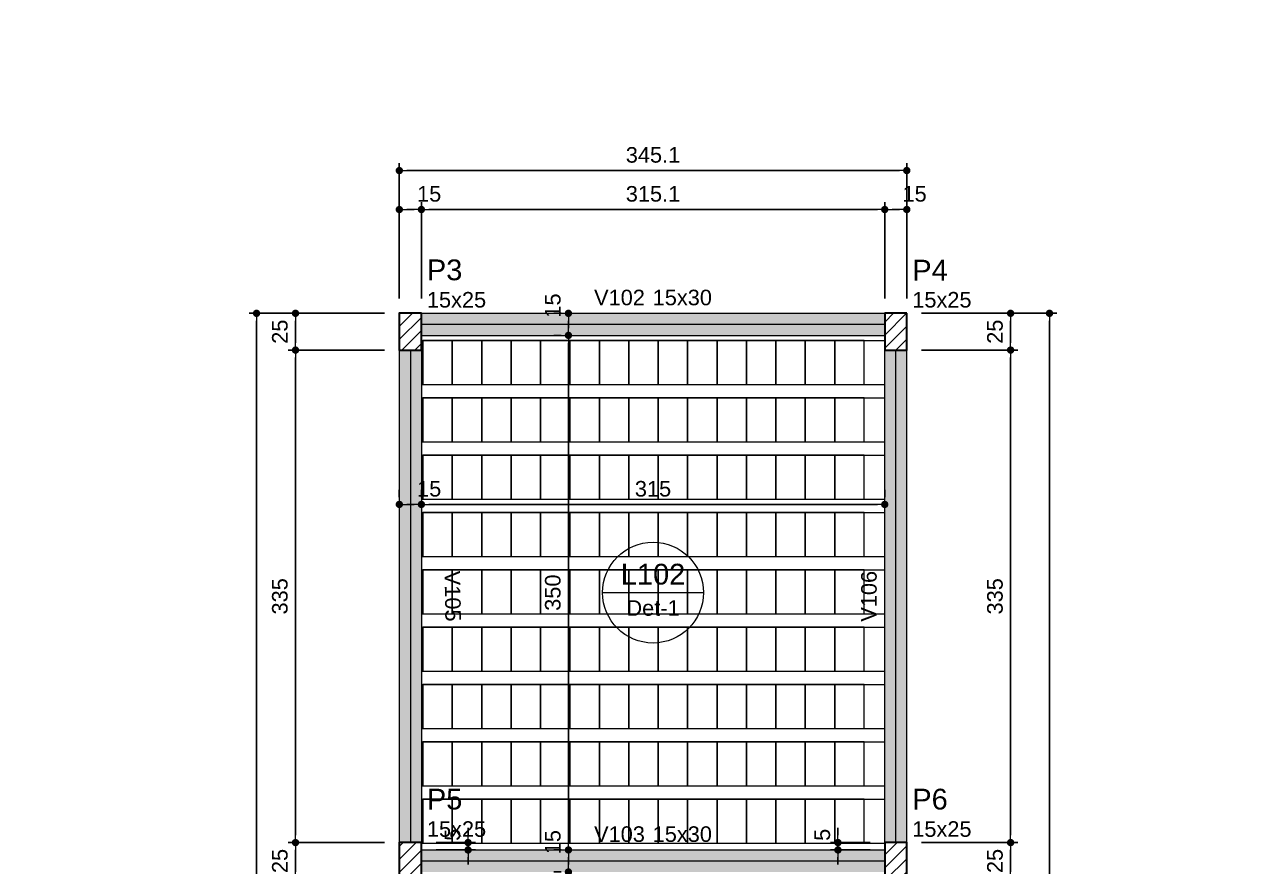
# Model space of a CAD drawing. Extents: x 5006 to 5323, y 875 to 3681.
# Drawn here: x 5199.56 to 5216.25, y 2979.25 to 2990.7 of the extents above; entities that cross this region are included whole.
import ezdxf

# ---------------------------------------------------------------- set-up
doc = ezdxf.new("R2010")
doc.units = 0
doc.header["$LTSCALE"] = 2
for name, color, linetype, lineweight in [('FO-Cotas', 5, 'Continuous', 5), ('FO-Eixos', 5, 'Continuous', 5), ('FO-Hachura pilar que passa', 19, 'Continuous', 5), ('FO-Hachura viga', 43, 'Continuous', 5), ('FO-Hachuras das lajes', 1, 'Continuous', 20), ('FO-Pilares', 4, 'Continuous', 30), ('FO-Textos das lajes', 3, 'Continuous', 20), ('FO-Textos das vigas', 7, 'Continuous', 5), ('FO-Textos dos pilares', 7, 'Continuous', 5), ('FO-Vigas', 1, 'Continuous', 20)]:
    doc.layers.add(name, color=color, linetype=linetype, lineweight=lineweight)
doc.styles.add('ARIAL', font='arial.ttf')
doc.styles.get("Standard").update_dxf_attribs({"font": 'arial.ttf'})
doc.dimstyles.new('UM_50.000000', dxfattribs={"dimtxt": 0.18, "dimasz": 0.1, "dimexe": 0.1, "dimexo": 0.2, "dimgap": 0, "dimtad": 1, "dimtih": 1, "dimtoh": 1, "dimdec": 1, "dimlfac": 50, "dimzin": 0, "dimdsep": 46, "dimtxsty": 'Standard', "dimcen": 0.09, "dimdle": 0.1, "dimadec": 1, "dimazin": 2, "dimtfac": 1, "dimtdec": 4, "dimtofl": 0, "dimtmove": 0, "dimatfit": 3, "dimfxl": 1, "dimtolj": 1, "dimarcsym": 0})
pattern_1 = [(45, (5194.6776, 2964.7725), (-0.08838835, 0.08838835), [])]

# ---------------------------------------------------------------- blocks, each defined once
blk = doc.blocks.new('_DOT')
at = {"color": 0, "linetype": 'ByBlock'}
blk.add_line((-0.5, 0), (-1, 0), dxfattribs=at)
at = {"color": 0, "linetype": 'ByBlock', "const_width": 0.5}
blk.add_lwpolyline([(-0.25, 0, 1), (0.25, 0, 1)], format="xyb", close=True, dxfattribs=at)
blk = doc.blocks.new('*D619')
at = {"layer": 'Defpoints', "color": 0, "transparency": 16777216}
for p in [(5204.953, 2988.184), (5204.653, 2986.772), (5204.953, 2986.772)]:
    blk.add_point(p, dxfattribs=at)
at = {"layer": 'FO-Cotas', "color": 0, "lineweight": -2, "transparency": 16777216}
for p, q in [((5204.653, 2986.972), (5204.653, 2988.284)), ((5204.753, 2988.184), (5204.853, 2988.184)), ((5204.953, 2986.972), (5204.953, 2988.284))]:
    blk.add_line(p, q, dxfattribs=at)
at = {"layer": 'FO-Cotas', "color": 0, "lineweight": -2, "transparency": 16777216, "xscale": 0.1, "yscale": 0.1, "zscale": 0.1, "rotation": 180}
blk.add_blockref('_DOT', (5204.653, 2988.184), dxfattribs=at)
at = {"layer": 'FO-Cotas', "color": 0, "lineweight": -2, "transparency": 16777216, "xscale": 0.1, "yscale": 0.1, "zscale": 0.1}
blk.add_blockref('_DOT', (5204.953, 2988.184), dxfattribs=at)
at = {"layer": 'FO-Cotas', "transparency": 16777216, "insert": (5205.059, 2988.396), "char_height": 0.2118, "attachment_point": 5, "rotation": 0.0057, "style": 'ARIAL'}
blk.add_mtext('\\A1;15', dxfattribs=at)
blk = doc.blocks.new('*D620')
at = {"layer": 'Defpoints', "color": 0, "transparency": 16777216}
for p in [(5211.254, 2988.184), (5204.953, 2986.772), (5211.254, 2986.772)]:
    blk.add_point(p, dxfattribs=at)
at = {"layer": 'FO-Cotas', "color": 0, "lineweight": -2, "transparency": 16777216}
for p, q in [((5204.953, 2986.972), (5204.953, 2988.284)), ((5205.053, 2988.184), (5211.154, 2988.184)), ((5211.254, 2986.972), (5211.254, 2988.284))]:
    blk.add_line(p, q, dxfattribs=at)
at = {"layer": 'FO-Cotas', "color": 0, "lineweight": -2, "transparency": 16777216, "xscale": 0.1, "yscale": 0.1, "zscale": 0.1, "rotation": 180}
blk.add_blockref('_DOT', (5204.953, 2988.184), dxfattribs=at)
at = {"layer": 'FO-Cotas', "color": 0, "lineweight": -2, "transparency": 16777216, "xscale": 0.1, "yscale": 0.1, "zscale": 0.1}
blk.add_blockref('_DOT', (5211.254, 2988.184), dxfattribs=at)
at = {"layer": 'FO-Cotas', "transparency": 16777216, "insert": (5208.103, 2988.396), "char_height": 0.2118, "attachment_point": 5, "rotation": 0.0057, "style": 'ARIAL'}
blk.add_mtext('\\A1;315.1', dxfattribs=at)
blk = doc.blocks.new('*D621')
at = {"layer": 'Defpoints', "color": 0, "transparency": 16777216}
for p in [(5211.554, 2988.184), (5211.254, 2986.772), (5211.554, 2986.772)]:
    blk.add_point(p, dxfattribs=at)
at = {"layer": 'FO-Cotas', "color": 0, "lineweight": -2, "transparency": 16777216}
for p, q in [((5211.254, 2986.972), (5211.254, 2988.284)), ((5211.354, 2988.184), (5211.454, 2988.184)), ((5211.554, 2986.972), (5211.554, 2988.284))]:
    blk.add_line(p, q, dxfattribs=at)
at = {"layer": 'FO-Cotas', "color": 0, "lineweight": -2, "transparency": 16777216, "xscale": 0.1, "yscale": 0.1, "zscale": 0.1, "rotation": 180}
blk.add_blockref('_DOT', (5211.254, 2988.184), dxfattribs=at)
at = {"layer": 'FO-Cotas', "color": 0, "lineweight": -2, "transparency": 16777216, "xscale": 0.1, "yscale": 0.1, "zscale": 0.1}
blk.add_blockref('_DOT', (5211.554, 2988.184), dxfattribs=at)
at = {"layer": 'FO-Cotas', "transparency": 16777216, "insert": (5211.66, 2988.396), "char_height": 0.2118, "attachment_point": 5, "rotation": 0.0057, "style": 'ARIAL'}
blk.add_mtext('\\A1;15', dxfattribs=at)
blk = doc.blocks.new('*D622')
at = {"layer": 'Defpoints', "color": 0, "transparency": 16777216}
for p in [(5211.554, 2988.714), (5204.653, 2986.772), (5211.554, 2986.772)]:
    blk.add_point(p, dxfattribs=at)
at = {"layer": 'FO-Cotas', "color": 0, "lineweight": -2, "transparency": 16777216}
for p, q in [((5204.653, 2986.972), (5204.653, 2988.814)), ((5204.753, 2988.714), (5211.454, 2988.714)), ((5211.554, 2986.972), (5211.554, 2988.814))]:
    blk.add_line(p, q, dxfattribs=at)
at = {"layer": 'FO-Cotas', "color": 0, "lineweight": -2, "transparency": 16777216, "xscale": 0.1, "yscale": 0.1, "zscale": 0.1, "rotation": 180}
blk.add_blockref('_DOT', (5204.653, 2988.714), dxfattribs=at)
at = {"layer": 'FO-Cotas', "color": 0, "lineweight": -2, "transparency": 16777216, "xscale": 0.1, "yscale": 0.1, "zscale": 0.1}
blk.add_blockref('_DOT', (5211.554, 2988.714), dxfattribs=at)
at = {"layer": 'FO-Cotas', "transparency": 16777216, "insert": (5208.103, 2988.926), "char_height": 0.2118, "attachment_point": 5, "rotation": 0.0057, "style": 'ARIAL'}
blk.add_mtext('\\A1;345.1', dxfattribs=at)
blk = doc.blocks.new('*D631')
at = {"layer": 'Defpoints', "color": 0, "transparency": 16777216}
for p in [(5203.241, 2979.572), (5204.653, 2979.572), (5204.653, 2979.072)]:
    blk.add_point(p, dxfattribs=at)
at = {"layer": 'FO-Cotas', "color": 0, "lineweight": -2, "transparency": 16777216}
for p, q in [((5204.453, 2979.572), (5203.141, 2979.572)), ((5203.241, 2979.172), (5203.241, 2979.472)), ((5204.453, 2979.072), (5203.141, 2979.072))]:
    blk.add_line(p, q, dxfattribs=at)
at = {"layer": 'FO-Cotas', "color": 0, "lineweight": -2, "transparency": 16777216, "xscale": 0.1, "yscale": 0.1, "zscale": 0.1}
for p, rotation in [((5203.241, 2979.572), 90), ((5203.241, 2979.072), 270)]:
    blk.add_blockref('_DOT', p, dxfattribs=dict(at, rotation=rotation))
at = {"layer": 'FO-Cotas', "transparency": 16777216, "insert": (5203.029, 2979.322), "char_height": 0.2118, "attachment_point": 5, "rotation": 90, "style": 'ARIAL'}
blk.add_mtext('\\A1;25', dxfattribs=at)
blk = doc.blocks.new('*D632')
at = {"layer": 'Defpoints', "color": 0, "transparency": 16777216}
for p in [(5203.241, 2986.272), (5204.653, 2986.272), (5204.653, 2979.572)]:
    blk.add_point(p, dxfattribs=at)
at = {"layer": 'FO-Cotas', "color": 0, "lineweight": -2, "transparency": 16777216}
for p, q in [((5204.453, 2986.272), (5203.141, 2986.272)), ((5203.241, 2979.672), (5203.241, 2986.172)), ((5204.453, 2979.572), (5203.141, 2979.572))]:
    blk.add_line(p, q, dxfattribs=at)
at = {"layer": 'FO-Cotas', "color": 0, "lineweight": -2, "transparency": 16777216, "xscale": 0.1, "yscale": 0.1, "zscale": 0.1}
for p, rotation in [((5203.241, 2986.272), 90), ((5203.241, 2979.572), 270)]:
    blk.add_blockref('_DOT', p, dxfattribs=dict(at, rotation=rotation))
at = {"layer": 'FO-Cotas', "transparency": 16777216, "insert": (5203.029, 2982.922), "char_height": 0.2118, "attachment_point": 5, "rotation": 90, "style": 'ARIAL'}
blk.add_mtext('\\A1;335', dxfattribs=at)
blk = doc.blocks.new('*D633')
at = {"layer": 'Defpoints', "color": 0, "transparency": 16777216}
for p in [(5203.241, 2986.772), (5204.653, 2986.772), (5204.653, 2986.272)]:
    blk.add_point(p, dxfattribs=at)
at = {"layer": 'FO-Cotas', "color": 0, "lineweight": -2, "transparency": 16777216}
for p, q in [((5204.453, 2986.772), (5203.141, 2986.772)), ((5203.241, 2986.372), (5203.241, 2986.672)), ((5204.453, 2986.272), (5203.141, 2986.272))]:
    blk.add_line(p, q, dxfattribs=at)
at = {"layer": 'FO-Cotas', "color": 0, "lineweight": -2, "transparency": 16777216, "xscale": 0.1, "yscale": 0.1, "zscale": 0.1}
for p, rotation in [((5203.241, 2986.772), 90), ((5203.241, 2986.272), 270)]:
    blk.add_blockref('_DOT', p, dxfattribs=dict(at, rotation=rotation))
at = {"layer": 'FO-Cotas', "transparency": 16777216, "insert": (5203.029, 2986.522), "char_height": 0.2118, "attachment_point": 5, "rotation": 90, "style": 'ARIAL'}
blk.add_mtext('\\A1;25', dxfattribs=at)
blk = doc.blocks.new('*D634')
at = {"layer": 'Defpoints', "color": 0, "transparency": 16777216}
for p in [(5202.711, 2986.772), (5204.653, 2986.772), (5204.653, 2967.972)]:
    blk.add_point(p, dxfattribs=at)
at = {"layer": 'FO-Cotas', "color": 0, "lineweight": -2, "transparency": 16777216}
for p, q in [((5204.453, 2986.772), (5202.611, 2986.772)), ((5202.711, 2968.072), (5202.711, 2986.672)), ((5204.453, 2967.972), (5202.611, 2967.972))]:
    blk.add_line(p, q, dxfattribs=at)
at = {"layer": 'FO-Cotas', "color": 0, "lineweight": -2, "transparency": 16777216, "xscale": 0.1, "yscale": 0.1, "zscale": 0.1}
for p, rotation in [((5202.711, 2986.772), 90), ((5202.711, 2967.972), 270)]:
    blk.add_blockref('_DOT', p, dxfattribs=dict(at, rotation=rotation))
at = {"layer": 'FO-Cotas', "transparency": 16777216, "insert": (5202.499, 2977.372), "char_height": 0.2118, "attachment_point": 5, "rotation": 90, "style": 'ARIAL'}
blk.add_mtext('\\A1;940', dxfattribs=at)
blk = doc.blocks.new('*D639')
at = {"layer": 'Defpoints', "color": 0, "transparency": 16777216}
for p in [(5211.554, 2979.572), (5212.966, 2979.572), (5211.554, 2979.072)]:
    blk.add_point(p, dxfattribs=at)
at = {"layer": 'FO-Cotas', "color": 0, "lineweight": -2, "transparency": 16777216}
for p, q in [((5211.754, 2979.572), (5213.066, 2979.572)), ((5212.966, 2979.172), (5212.966, 2979.472)), ((5211.754, 2979.072), (5213.066, 2979.072))]:
    blk.add_line(p, q, dxfattribs=at)
at = {"layer": 'FO-Cotas', "color": 0, "lineweight": -2, "transparency": 16777216, "xscale": 0.1, "yscale": 0.1, "zscale": 0.1}
for p, rotation in [((5212.966, 2979.572), 90), ((5212.966, 2979.072), 270)]:
    blk.add_blockref('_DOT', p, dxfattribs=dict(at, rotation=rotation))
at = {"layer": 'FO-Cotas', "transparency": 16777216, "insert": (5212.754, 2979.322), "char_height": 0.2118, "attachment_point": 5, "rotation": 90, "style": 'ARIAL'}
blk.add_mtext('\\A1;25', dxfattribs=at)
blk = doc.blocks.new('*D640')
at = {"layer": 'Defpoints', "color": 0, "transparency": 16777216}
for p in [(5211.554, 2986.272), (5212.966, 2986.272), (5211.554, 2979.572)]:
    blk.add_point(p, dxfattribs=at)
at = {"layer": 'FO-Cotas', "color": 0, "lineweight": -2, "transparency": 16777216}
for p, q in [((5211.754, 2986.272), (5213.066, 2986.272)), ((5212.966, 2979.672), (5212.966, 2986.172)), ((5211.754, 2979.572), (5213.066, 2979.572))]:
    blk.add_line(p, q, dxfattribs=at)
at = {"layer": 'FO-Cotas', "color": 0, "lineweight": -2, "transparency": 16777216, "xscale": 0.1, "yscale": 0.1, "zscale": 0.1}
for p, rotation in [((5212.966, 2986.272), 90), ((5212.966, 2979.572), 270)]:
    blk.add_blockref('_DOT', p, dxfattribs=dict(at, rotation=rotation))
at = {"layer": 'FO-Cotas', "transparency": 16777216, "insert": (5212.754, 2982.922), "char_height": 0.2118, "attachment_point": 5, "rotation": 90, "style": 'ARIAL'}
blk.add_mtext('\\A1;335', dxfattribs=at)
blk = doc.blocks.new('*D641')
at = {"layer": 'Defpoints', "color": 0, "transparency": 16777216}
for p in [(5211.554, 2986.772), (5212.966, 2986.772), (5211.554, 2986.272)]:
    blk.add_point(p, dxfattribs=at)
at = {"layer": 'FO-Cotas', "color": 0, "lineweight": -2, "transparency": 16777216}
for p, q in [((5211.754, 2986.772), (5213.066, 2986.772)), ((5212.966, 2986.372), (5212.966, 2986.672)), ((5211.754, 2986.272), (5213.066, 2986.272))]:
    blk.add_line(p, q, dxfattribs=at)
at = {"layer": 'FO-Cotas', "color": 0, "lineweight": -2, "transparency": 16777216, "xscale": 0.1, "yscale": 0.1, "zscale": 0.1}
for p, rotation in [((5212.966, 2986.772), 90), ((5212.966, 2986.272), 270)]:
    blk.add_blockref('_DOT', p, dxfattribs=dict(at, rotation=rotation))
at = {"layer": 'FO-Cotas', "transparency": 16777216, "insert": (5212.754, 2986.522), "char_height": 0.2118, "attachment_point": 5, "rotation": 90, "style": 'ARIAL'}
blk.add_mtext('\\A1;25', dxfattribs=at)
blk = doc.blocks.new('*D642')
at = {"layer": 'Defpoints', "color": 0, "transparency": 16777216}
for p in [(5211.554, 2986.772), (5213.495, 2986.772), (5211.554, 2967.972)]:
    blk.add_point(p, dxfattribs=at)
at = {"layer": 'FO-Cotas', "color": 0, "lineweight": -2, "transparency": 16777216}
for p, q in [((5211.754, 2986.772), (5213.595, 2986.772)), ((5213.495, 2968.072), (5213.495, 2986.672)), ((5211.754, 2967.972), (5213.595, 2967.972))]:
    blk.add_line(p, q, dxfattribs=at)
at = {"layer": 'FO-Cotas', "color": 0, "lineweight": -2, "transparency": 16777216, "xscale": 0.1, "yscale": 0.1, "zscale": 0.1}
for p, rotation in [((5213.495, 2986.772), 90), ((5213.495, 2967.972), 270)]:
    blk.add_blockref('_DOT', p, dxfattribs=dict(at, rotation=rotation))
at = {"layer": 'FO-Cotas', "transparency": 16777216, "insert": (5213.283, 2977.372), "char_height": 0.2118, "attachment_point": 5, "rotation": 90, "style": 'ARIAL'}
blk.add_mtext('\\A1;940', dxfattribs=at)
blk = doc.blocks.new('*D646')
at = {"layer": 'Defpoints', "color": 0, "transparency": 16777216}
for p in [(5204.653, 2984.172), (5204.953, 2984.172), (5204.953, 2984.172)]:
    blk.add_point(p, dxfattribs=at)
at = {"layer": 'FO-Cotas', "color": 0, "lineweight": -2, "transparency": 16777216}
for p, q in [((5204.653, 2984.372), (5204.653, 2984.272)), ((5204.953, 2984.372), (5204.953, 2984.272)), ((5204.753, 2984.172), (5204.853, 2984.172))]:
    blk.add_line(p, q, dxfattribs=at)
at = {"layer": 'FO-Cotas', "color": 0, "lineweight": -2, "transparency": 16777216, "xscale": 0.1, "yscale": 0.1, "zscale": 0.1, "rotation": 180}
blk.add_blockref('_DOT', (5204.653, 2984.172), dxfattribs=at)
at = {"layer": 'FO-Cotas', "color": 0, "lineweight": -2, "transparency": 16777216, "xscale": 0.1, "yscale": 0.1, "zscale": 0.1}
blk.add_blockref('_DOT', (5204.953, 2984.172), dxfattribs=at)
at = {"layer": 'FO-Cotas', "transparency": 16777216, "insert": (5205.059, 2984.384), "char_height": 0.2118, "attachment_point": 5, "rotation": 0.0057, "style": 'ARIAL'}
blk.add_mtext('\\A1;15', dxfattribs=at)
blk = doc.blocks.new('*D647')
at = {"layer": 'Defpoints', "color": 0, "transparency": 16777216}
for p in [(5204.953, 2984.172), (5211.254, 2984.172), (5211.254, 2984.172)]:
    blk.add_point(p, dxfattribs=at)
at = {"layer": 'FO-Cotas', "color": 0, "lineweight": -2, "transparency": 16777216}
for p, q in [((5204.953, 2984.372), (5204.953, 2984.272)), ((5211.254, 2984.372), (5211.254, 2984.272)), ((5205.053, 2984.172), (5211.154, 2984.172))]:
    blk.add_line(p, q, dxfattribs=at)
at = {"layer": 'FO-Cotas', "color": 0, "lineweight": -2, "transparency": 16777216, "xscale": 0.1, "yscale": 0.1, "zscale": 0.1, "rotation": 180}
blk.add_blockref('_DOT', (5204.953, 2984.172), dxfattribs=at)
at = {"layer": 'FO-Cotas', "color": 0, "lineweight": -2, "transparency": 16777216, "xscale": 0.1, "yscale": 0.1, "zscale": 0.1}
blk.add_blockref('_DOT', (5211.254, 2984.172), dxfattribs=at)
at = {"layer": 'FO-Cotas', "transparency": 16777216, "insert": (5208.103, 2984.384), "char_height": 0.2118, "attachment_point": 5, "rotation": 0.0057, "style": 'ARIAL'}
blk.add_mtext('\\A1;315', dxfattribs=at)
blk = doc.blocks.new('*D650')
at = {"layer": 'Defpoints', "color": 0, "transparency": 16777216}
for p in [(5206.953, 2979.472), (5206.953, 2979.472), (5206.953, 2979.172)]:
    blk.add_point(p, dxfattribs=at)
at = {"layer": 'FO-Cotas', "color": 0, "lineweight": -2, "transparency": 16777216}
for p, q in [((5206.753, 2979.472), (5206.853, 2979.472)), ((5206.953, 2979.272), (5206.953, 2979.372)), ((5206.753, 2979.172), (5206.853, 2979.172))]:
    blk.add_line(p, q, dxfattribs=at)
at = {"layer": 'FO-Cotas', "color": 0, "lineweight": -2, "transparency": 16777216, "xscale": 0.1, "yscale": 0.1, "zscale": 0.1}
for p, rotation in [((5206.953, 2979.472), 90), ((5206.953, 2979.172), 270)]:
    blk.add_blockref('_DOT', p, dxfattribs=dict(at, rotation=rotation))
at = {"layer": 'FO-Cotas', "transparency": 16777216, "insert": (5206.741, 2979.578), "char_height": 0.2118, "attachment_point": 5, "rotation": 90, "style": 'ARIAL'}
blk.add_mtext('\\A1;15', dxfattribs=at)
blk = doc.blocks.new('*D651')
at = {"layer": 'Defpoints', "color": 0, "transparency": 16777216}
for p in [(5206.953, 2986.472), (5206.953, 2986.472), (5206.953, 2979.472)]:
    blk.add_point(p, dxfattribs=at)
at = {"layer": 'FO-Cotas', "color": 0, "lineweight": -2, "transparency": 16777216}
for p, q in [((5206.753, 2986.472), (5206.853, 2986.472)), ((5206.953, 2979.572), (5206.953, 2986.372)), ((5206.753, 2979.472), (5206.853, 2979.472))]:
    blk.add_line(p, q, dxfattribs=at)
at = {"layer": 'FO-Cotas', "color": 0, "lineweight": -2, "transparency": 16777216, "xscale": 0.1, "yscale": 0.1, "zscale": 0.1}
for p, rotation in [((5206.953, 2986.472), 90), ((5206.953, 2979.472), 270)]:
    blk.add_blockref('_DOT', p, dxfattribs=dict(at, rotation=rotation))
at = {"layer": 'FO-Cotas', "transparency": 16777216, "insert": (5206.741, 2982.972), "char_height": 0.2118, "attachment_point": 5, "rotation": 90, "style": 'ARIAL'}
blk.add_mtext('\\A1;350', dxfattribs=at)
blk = doc.blocks.new('*D652')
at = {"layer": 'Defpoints', "color": 0, "transparency": 16777216}
for p in [(5206.953, 2986.772), (5206.953, 2986.772), (5206.953, 2986.472)]:
    blk.add_point(p, dxfattribs=at)
at = {"layer": 'FO-Cotas', "color": 0, "lineweight": -2, "transparency": 16777216}
for p, q in [((5206.753, 2986.772), (5206.853, 2986.772)), ((5206.953, 2986.572), (5206.953, 2986.672)), ((5206.753, 2986.472), (5206.853, 2986.472))]:
    blk.add_line(p, q, dxfattribs=at)
at = {"layer": 'FO-Cotas', "color": 0, "lineweight": -2, "transparency": 16777216, "xscale": 0.1, "yscale": 0.1, "zscale": 0.1}
for p, rotation in [((5206.953, 2986.772), 90), ((5206.953, 2986.472), 270)]:
    blk.add_blockref('_DOT', p, dxfattribs=dict(at, rotation=rotation))
at = {"layer": 'FO-Cotas', "transparency": 16777216, "insert": (5206.741, 2986.878), "char_height": 0.2118, "attachment_point": 5, "rotation": 90, "style": 'ARIAL'}
blk.add_mtext('\\A1;15', dxfattribs=at)
blk = doc.blocks.new('*D653')
at = {"layer": 'Defpoints', "color": 0, "transparency": 16777216}
for p in [(5204.953, 2979.572), (5204.953, 2979.472), (5205.588, 2979.472)]:
    blk.add_point(p, dxfattribs=at)
at = {"layer": 'FO-Cotas', "color": 0, "lineweight": -2, "transparency": 16777216}
for p, q in [((5205.588, 2979.672), (5205.588, 2979.772)), ((5205.153, 2979.572), (5205.688, 2979.572)), ((5205.153, 2979.472), (5205.688, 2979.472)), ((5205.588, 2979.372), (5205.588, 2979.272))]:
    blk.add_line(p, q, dxfattribs=at)
at = {"layer": 'FO-Cotas', "color": 0, "lineweight": -2, "transparency": 16777216, "xscale": 0.1, "yscale": 0.1, "zscale": 0.1}
for p, rotation in [((5205.588, 2979.572), 270), ((5205.588, 2979.472), 90)]:
    blk.add_blockref('_DOT', p, dxfattribs=dict(at, rotation=rotation))
at = {"layer": 'FO-Cotas', "transparency": 16777216, "insert": (5205.376, 2979.678), "char_height": 0.2118, "attachment_point": 5, "rotation": 90, "style": 'ARIAL'}
blk.add_mtext('\\A1;5', dxfattribs=at)
blk = doc.blocks.new('*D654')
at = {"layer": 'Defpoints', "color": 0, "transparency": 16777216}
for p in [(5211.254, 2979.572), (5210.618, 2979.472), (5211.254, 2979.472)]:
    blk.add_point(p, dxfattribs=at)
at = {"layer": 'FO-Cotas', "color": 0, "lineweight": -2, "transparency": 16777216}
for p, q in [((5210.618, 2979.672), (5210.618, 2979.772)), ((5211.054, 2979.572), (5210.518, 2979.572)), ((5211.054, 2979.472), (5210.518, 2979.472)), ((5210.618, 2979.372), (5210.618, 2979.272))]:
    blk.add_line(p, q, dxfattribs=at)
at = {"layer": 'FO-Cotas', "color": 0, "lineweight": -2, "transparency": 16777216, "xscale": 0.1, "yscale": 0.1, "zscale": 0.1}
for p, rotation in [((5210.618, 2979.572), 270), ((5210.618, 2979.472), 90)]:
    blk.add_blockref('_DOT', p, dxfattribs=dict(at, rotation=rotation))
at = {"layer": 'FO-Cotas', "transparency": 16777216, "insert": (5210.406, 2979.678), "char_height": 0.2118, "attachment_point": 5, "rotation": 90, "style": 'ARIAL'}
blk.add_mtext('\\A1;5', dxfattribs=at)

msp = doc.modelspace()

# ---------------------------------------------------------------- hatches: boundary and pattern name
at = {"layer": 'FO-Hachura pilar que passa', "linetype": 'Continuous'}
h = msp.add_hatch(dxfattribs=at)
h.set_pattern_fill('ANSI31', color=256, style=0)
h.set_pattern_definition(pattern_1)
h.paths.add_polyline_path([(5204.9526, 2986.7725), (5204.8026, 2986.7725), (5204.6526, 2986.7725), (5204.6526, 2986.5225), (5204.6526, 2986.2725), (5204.8026, 2986.2725), (5204.9526, 2986.2725), (5204.9526, 2986.5225)])
h = msp.add_hatch(dxfattribs=at)
h.set_pattern_fill('ANSI31', color=256, style=0)
h.set_pattern_definition(pattern_1)
h.paths.add_polyline_path([(5211.5536, 2986.7725), (5211.4036, 2986.7725), (5211.2536, 2986.7725), (5211.2536, 2986.5225), (5211.2536, 2986.2725), (5211.4036, 2986.2725), (5211.5536, 2986.2725), (5211.5536, 2986.5225)])
h = msp.add_hatch(dxfattribs=at)
h.set_pattern_fill('ANSI31', color=256, style=0)
h.set_pattern_definition(pattern_1)
h.paths.add_polyline_path([(5204.9526, 2979.5725), (5204.8026, 2979.5725), (5204.6526, 2979.5725), (5204.6526, 2979.3225), (5204.6526, 2979.0725), (5204.8026, 2979.0725), (5204.9526, 2979.0725), (5204.9526, 2979.3225)])
h = msp.add_hatch(dxfattribs=at)
h.set_pattern_fill('ANSI31', color=256, style=0)
h.set_pattern_definition(pattern_1)
h.paths.add_polyline_path([(5211.2536, 2979.0725), (5211.4036, 2979.0725), (5211.5536, 2979.0725), (5211.5536, 2979.3225), (5211.5536, 2979.5725), (5211.4036, 2979.5725), (5211.2536, 2979.5725), (5211.2536, 2979.3225)])
at = {"layer": 'FO-Hachura viga', "linetype": 'Continuous'}
for points in [[(5211.2534, 2986.7725), (5211.2534, 2986.7725), (5204.9526, 2986.7725), (5204.9526, 2986.4725), (5211.2534, 2986.4725), (5211.2534, 2986.7725)], [(5204.953, 2986.2725), (5204.953, 2986.2725), (5204.653, 2986.2725), (5204.653, 2979.5725), (5204.953, 2979.5725), (5204.953, 2986.2725)], [(5211.5534, 2986.2725), (5211.5534, 2986.2725), (5211.2534, 2986.2725), (5211.2534, 2979.5725), (5211.5534, 2979.5725), (5211.5534, 2986.2725)], [(5211.2534, 2979.4725), (5211.2534, 2979.4725), (5204.9526, 2979.4725), (5204.9526, 2979.1725), (5211.2534, 2979.1725), (5211.2534, 2979.4725)]]:
    msp.add_hatch(color=256, dxfattribs=at).paths.add_polyline_path(points)

# ---------------------------------------------------------------- linework, layer by layer
msp.add_circle((5227.5792, 2980.1694), 62.0607)
at = {"layer": 'FO-Eixos'}
for p, q in [((5204.9526, 2986.6225), (5211.2536, 2986.6225)), ((5204.8028, 2986.2725), (5204.8032, 2979.5725)), ((5211.4036, 2979.5725), (5211.4036, 2986.2725)), ((5204.9526, 2979.3225), (5211.2536, 2979.3225))]:
    msp.add_line(p, q, dxfattribs=at)
for points in [[(5204.9736, 2985.8025), (5205.3736, 2985.8025), (5205.3736, 2986.4025), (5204.9736, 2986.4025), (5204.9736, 2985.8025)], [(5205.3736, 2985.8025), (5205.7736, 2985.8025), (5205.7736, 2986.4025), (5205.3736, 2986.4025), (5205.3736, 2985.8025)], [(5205.7736, 2985.8025), (5206.1736, 2985.8025), (5206.1736, 2986.4025), (5205.7736, 2986.4025), (5205.7736, 2985.8025)], [(5206.1736, 2985.8025), (5206.5736, 2985.8025), (5206.5736, 2986.4025), (5206.1736, 2986.4025), (5206.1736, 2985.8025)], [(5206.5736, 2985.8025), (5206.9736, 2985.8025), (5206.9736, 2986.4025), (5206.5736, 2986.4025), (5206.5736, 2985.8025)], [(5206.9736, 2985.8025), (5207.3736, 2985.8025), (5207.3736, 2986.4025), (5206.9736, 2986.4025), (5206.9736, 2985.8025)], [(5207.3736, 2985.8025), (5207.7736, 2985.8025), (5207.7736, 2986.4025), (5207.3736, 2986.4025), (5207.3736, 2985.8025)], [(5207.7736, 2985.8025), (5208.1736, 2985.8025), (5208.1736, 2986.4025), (5207.7736, 2986.4025), (5207.7736, 2985.8025)], [(5208.1736, 2985.8025), (5208.5736, 2985.8025), (5208.5736, 2986.4025), (5208.1736, 2986.4025), (5208.1736, 2985.8025)], [(5208.5736, 2985.8025), (5208.9736, 2985.8025), (5208.9736, 2986.4025), (5208.5736, 2986.4025), (5208.5736, 2985.8025)], [(5208.9736, 2985.8025), (5209.3736, 2985.8025), (5209.3736, 2986.4025), (5208.9736, 2986.4025), (5208.9736, 2985.8025)], [(5209.3736, 2985.8025), (5209.7736, 2985.8025), (5209.7736, 2986.4025), (5209.3736, 2986.4025), (5209.3736, 2985.8025)], [(5209.7736, 2985.8025), (5210.1736, 2985.8025), (5210.1736, 2986.4025), (5209.7736, 2986.4025), (5209.7736, 2985.8025)], [(5210.1736, 2985.8025), (5210.5736, 2985.8025), (5210.5736, 2986.4025), (5210.1736, 2986.4025), (5210.1736, 2985.8025)], [(5210.5736, 2985.8025), (5210.9736, 2985.8025), (5210.9736, 2986.4025), (5210.5736, 2986.4025), (5210.5736, 2985.8025)], [(5204.9736, 2985.0225), (5205.3736, 2985.0225), (5205.3736, 2985.6225), (5204.9736, 2985.6225), (5204.9736, 2985.0225)], [(5205.3736, 2985.0225), (5205.7736, 2985.0225), (5205.7736, 2985.6225), (5205.3736, 2985.6225), (5205.3736, 2985.0225)], [(5205.7736, 2985.0225), (5206.1736, 2985.0225), (5206.1736, 2985.6225), (5205.7736, 2985.6225), (5205.7736, 2985.0225)], [(5206.1736, 2985.0225), (5206.5736, 2985.0225), (5206.5736, 2985.6225), (5206.1736, 2985.6225), (5206.1736, 2985.0225)], [(5206.5736, 2985.0225), (5206.9736, 2985.0225), (5206.9736, 2985.6225), (5206.5736, 2985.6225), (5206.5736, 2985.0225)], [(5206.9736, 2985.0225), (5207.3736, 2985.0225), (5207.3736, 2985.6225), (5206.9736, 2985.6225), (5206.9736, 2985.0225)], [(5207.3736, 2985.0225), (5207.7736, 2985.0225), (5207.7736, 2985.6225), (5207.3736, 2985.6225), (5207.3736, 2985.0225)], [(5207.7736, 2985.0225), (5208.1736, 2985.0225), (5208.1736, 2985.6225), (5207.7736, 2985.6225), (5207.7736, 2985.0225)], [(5208.1736, 2985.0225), (5208.5736, 2985.0225), (5208.5736, 2985.6225), (5208.1736, 2985.6225), (5208.1736, 2985.0225)], [(5208.5736, 2985.0225), (5208.9736, 2985.0225), (5208.9736, 2985.6225), (5208.5736, 2985.6225), (5208.5736, 2985.0225)], [(5208.9736, 2985.0225), (5209.3736, 2985.0225), (5209.3736, 2985.6225), (5208.9736, 2985.6225), (5208.9736, 2985.0225)], [(5209.3736, 2985.0225), (5209.7736, 2985.0225), (5209.7736, 2985.6225), (5209.3736, 2985.6225), (5209.3736, 2985.0225)], [(5209.7736, 2985.0225), (5210.1736, 2985.0225), (5210.1736, 2985.6225), (5209.7736, 2985.6225), (5209.7736, 2985.0225)], [(5210.1736, 2985.0225), (5210.5736, 2985.0225), (5210.5736, 2985.6225), (5210.1736, 2985.6225), (5210.1736, 2985.0225)], [(5210.5736, 2985.0225), (5210.9736, 2985.0225), (5210.9736, 2985.6225), (5210.5736, 2985.6225), (5210.5736, 2985.0225)], [(5204.9736, 2984.2425), (5205.3736, 2984.2425), (5205.3736, 2984.8425), (5204.9736, 2984.8425), (5204.9736, 2984.2425)], [(5205.3736, 2984.2425), (5205.7736, 2984.2425), (5205.7736, 2984.8425), (5205.3736, 2984.8425), (5205.3736, 2984.2425)], [(5205.7736, 2984.2425), (5206.1736, 2984.2425), (5206.1736, 2984.8425), (5205.7736, 2984.8425), (5205.7736, 2984.2425)], [(5206.1736, 2984.2425), (5206.5736, 2984.2425), (5206.5736, 2984.8425), (5206.1736, 2984.8425), (5206.1736, 2984.2425)], [(5206.5736, 2984.2425), (5206.9736, 2984.2425), (5206.9736, 2984.8425), (5206.5736, 2984.8425), (5206.5736, 2984.2425)], [(5206.9736, 2984.2425), (5207.3736, 2984.2425), (5207.3736, 2984.8425), (5206.9736, 2984.8425), (5206.9736, 2984.2425)], [(5207.3736, 2984.2425), (5207.7736, 2984.2425), (5207.7736, 2984.8425), (5207.3736, 2984.8425), (5207.3736, 2984.2425)], [(5207.7736, 2984.2425), (5208.1736, 2984.2425), (5208.1736, 2984.8425), (5207.7736, 2984.8425), (5207.7736, 2984.2425)], [(5208.1736, 2984.2425), (5208.5736, 2984.2425), (5208.5736, 2984.8425), (5208.1736, 2984.8425), (5208.1736, 2984.2425)], [(5208.5736, 2984.2425), (5208.9736, 2984.2425), (5208.9736, 2984.8425), (5208.5736, 2984.8425), (5208.5736, 2984.2425)], [(5208.9736, 2984.2425), (5209.3736, 2984.2425), (5209.3736, 2984.8425), (5208.9736, 2984.8425), (5208.9736, 2984.2425)], [(5209.3736, 2984.2425), (5209.7736, 2984.2425), (5209.7736, 2984.8425), (5209.3736, 2984.8425), (5209.3736, 2984.2425)], [(5209.7736, 2984.2425), (5210.1736, 2984.2425), (5210.1736, 2984.8425), (5209.7736, 2984.8425), (5209.7736, 2984.2425)], [(5210.1736, 2984.2425), (5210.5736, 2984.2425), (5210.5736, 2984.8425), (5210.1736, 2984.8425), (5210.1736, 2984.2425)], [(5210.5736, 2984.2425), (5210.9736, 2984.2425), (5210.9736, 2984.8425), (5210.5736, 2984.8425), (5210.5736, 2984.2425)], [(5204.9736, 2983.4625), (5205.3736, 2983.4625), (5205.3736, 2984.0625), (5204.9736, 2984.0625), (5204.9736, 2983.4625)], [(5205.3736, 2983.4625), (5205.7736, 2983.4625), (5205.7736, 2984.0625), (5205.3736, 2984.0625), (5205.3736, 2983.4625)], [(5205.7736, 2983.4625), (5206.1736, 2983.4625), (5206.1736, 2984.0625), (5205.7736, 2984.0625), (5205.7736, 2983.4625)], [(5206.1736, 2983.4625), (5206.5736, 2983.4625), (5206.5736, 2984.0625), (5206.1736, 2984.0625), (5206.1736, 2983.4625)], [(5206.5736, 2983.4625), (5206.9736, 2983.4625), (5206.9736, 2984.0625), (5206.5736, 2984.0625), (5206.5736, 2983.4625)], [(5206.9736, 2983.4625), (5207.3736, 2983.4625), (5207.3736, 2984.0625), (5206.9736, 2984.0625), (5206.9736, 2983.4625)], [(5207.3736, 2983.4625), (5207.7736, 2983.4625), (5207.7736, 2984.0625), (5207.3736, 2984.0625), (5207.3736, 2983.4625)], [(5207.7736, 2983.4625), (5208.1736, 2983.4625), (5208.1736, 2984.0625), (5207.7736, 2984.0625), (5207.7736, 2983.4625)], [(5208.1736, 2983.4625), (5208.5736, 2983.4625), (5208.5736, 2984.0625), (5208.1736, 2984.0625), (5208.1736, 2983.4625)], [(5208.5736, 2983.4625), (5208.9736, 2983.4625), (5208.9736, 2984.0625), (5208.5736, 2984.0625), (5208.5736, 2983.4625)], [(5208.9736, 2983.4625), (5209.3736, 2983.4625), (5209.3736, 2984.0625), (5208.9736, 2984.0625), (5208.9736, 2983.4625)], [(5209.3736, 2983.4625), (5209.7736, 2983.4625), (5209.7736, 2984.0625), (5209.3736, 2984.0625), (5209.3736, 2983.4625)], [(5209.7736, 2983.4625), (5210.1736, 2983.4625), (5210.1736, 2984.0625), (5209.7736, 2984.0625), (5209.7736, 2983.4625)], [(5210.1736, 2983.4625), (5210.5736, 2983.4625), (5210.5736, 2984.0625), (5210.1736, 2984.0625), (5210.1736, 2983.4625)], [(5210.5736, 2983.4625), (5210.9736, 2983.4625), (5210.9736, 2984.0625), (5210.5736, 2984.0625), (5210.5736, 2983.4625)], [(5204.9736, 2982.6825), (5205.3736, 2982.6825), (5205.3736, 2983.2825), (5204.9736, 2983.2825), (5204.9736, 2982.6825)], [(5205.3736, 2982.6825), (5205.7736, 2982.6825), (5205.7736, 2983.2825), (5205.3736, 2983.2825), (5205.3736, 2982.6825)], [(5205.7736, 2982.6825), (5206.1736, 2982.6825), (5206.1736, 2983.2825), (5205.7736, 2983.2825), (5205.7736, 2982.6825)], [(5206.1736, 2982.6825), (5206.5736, 2982.6825), (5206.5736, 2983.2825), (5206.1736, 2983.2825), (5206.1736, 2982.6825)], [(5206.5736, 2982.6825), (5206.9736, 2982.6825), (5206.9736, 2983.2825), (5206.5736, 2983.2825), (5206.5736, 2982.6825)], [(5206.9736, 2982.6825), (5207.3736, 2982.6825), (5207.3736, 2983.2825), (5206.9736, 2983.2825), (5206.9736, 2982.6825)], [(5207.3736, 2982.6825), (5207.7736, 2982.6825), (5207.7736, 2983.2825), (5207.3736, 2983.2825), (5207.3736, 2982.6825)], [(5207.7736, 2982.6825), (5208.1736, 2982.6825), (5208.1736, 2983.2825), (5207.7736, 2983.2825), (5207.7736, 2982.6825)], [(5208.1736, 2982.6825), (5208.5736, 2982.6825), (5208.5736, 2983.2825), (5208.1736, 2983.2825), (5208.1736, 2982.6825)], [(5208.5736, 2982.6825), (5208.9736, 2982.6825), (5208.9736, 2983.2825), (5208.5736, 2983.2825), (5208.5736, 2982.6825)], [(5208.9736, 2982.6825), (5209.3736, 2982.6825), (5209.3736, 2983.2825), (5208.9736, 2983.2825), (5208.9736, 2982.6825)], [(5209.3736, 2982.6825), (5209.7736, 2982.6825), (5209.7736, 2983.2825), (5209.3736, 2983.2825), (5209.3736, 2982.6825)], [(5209.7736, 2982.6825), (5210.1736, 2982.6825), (5210.1736, 2983.2825), (5209.7736, 2983.2825), (5209.7736, 2982.6825)], [(5210.1736, 2982.6825), (5210.5736, 2982.6825), (5210.5736, 2983.2825), (5210.1736, 2983.2825), (5210.1736, 2982.6825)], [(5210.5736, 2982.6825), (5210.9736, 2982.6825), (5210.9736, 2983.2825), (5210.5736, 2983.2825), (5210.5736, 2982.6825)], [(5204.9736, 2981.9025), (5205.3736, 2981.9025), (5205.3736, 2982.5025), (5204.9736, 2982.5025), (5204.9736, 2981.9025)], [(5205.3736, 2981.9025), (5205.7736, 2981.9025), (5205.7736, 2982.5025), (5205.3736, 2982.5025), (5205.3736, 2981.9025)], [(5205.7736, 2981.9025), (5206.1736, 2981.9025), (5206.1736, 2982.5025), (5205.7736, 2982.5025), (5205.7736, 2981.9025)], [(5206.1736, 2981.9025), (5206.5736, 2981.9025), (5206.5736, 2982.5025), (5206.1736, 2982.5025), (5206.1736, 2981.9025)], [(5206.5736, 2981.9025), (5206.9736, 2981.9025), (5206.9736, 2982.5025), (5206.5736, 2982.5025), (5206.5736, 2981.9025)], [(5206.9736, 2981.9025), (5207.3736, 2981.9025), (5207.3736, 2982.5025), (5206.9736, 2982.5025), (5206.9736, 2981.9025)], [(5207.3736, 2981.9025), (5207.7736, 2981.9025), (5207.7736, 2982.5025), (5207.3736, 2982.5025), (5207.3736, 2981.9025)], [(5207.7736, 2981.9025), (5208.1736, 2981.9025), (5208.1736, 2982.5025), (5207.7736, 2982.5025), (5207.7736, 2981.9025)], [(5208.1736, 2981.9025), (5208.5736, 2981.9025), (5208.5736, 2982.5025), (5208.1736, 2982.5025), (5208.1736, 2981.9025)], [(5208.5736, 2981.9025), (5208.9736, 2981.9025), (5208.9736, 2982.5025), (5208.5736, 2982.5025), (5208.5736, 2981.9025)], [(5208.9736, 2981.9025), (5209.3736, 2981.9025), (5209.3736, 2982.5025), (5208.9736, 2982.5025), (5208.9736, 2981.9025)], [(5209.3736, 2981.9025), (5209.7736, 2981.9025), (5209.7736, 2982.5025), (5209.3736, 2982.5025), (5209.3736, 2981.9025)], [(5209.7736, 2981.9025), (5210.1736, 2981.9025), (5210.1736, 2982.5025), (5209.7736, 2982.5025), (5209.7736, 2981.9025)], [(5210.1736, 2981.9025), (5210.5736, 2981.9025), (5210.5736, 2982.5025), (5210.1736, 2982.5025), (5210.1736, 2981.9025)], [(5210.5736, 2981.9025), (5210.9736, 2981.9025), (5210.9736, 2982.5025), (5210.5736, 2982.5025), (5210.5736, 2981.9025)], [(5204.9736, 2981.1225), (5205.3736, 2981.1225), (5205.3736, 2981.7225), (5204.9736, 2981.7225), (5204.9736, 2981.1225)], [(5205.3736, 2981.1225), (5205.7736, 2981.1225), (5205.7736, 2981.7225), (5205.3736, 2981.7225), (5205.3736, 2981.1225)], [(5205.7736, 2981.1225), (5206.1736, 2981.1225), (5206.1736, 2981.7225), (5205.7736, 2981.7225), (5205.7736, 2981.1225)], [(5206.1736, 2981.1225), (5206.5736, 2981.1225), (5206.5736, 2981.7225), (5206.1736, 2981.7225), (5206.1736, 2981.1225)], [(5206.5736, 2981.1225), (5206.9736, 2981.1225), (5206.9736, 2981.7225), (5206.5736, 2981.7225), (5206.5736, 2981.1225)], [(5206.9736, 2981.1225), (5207.3736, 2981.1225), (5207.3736, 2981.7225), (5206.9736, 2981.7225), (5206.9736, 2981.1225)], [(5207.3736, 2981.1225), (5207.7736, 2981.1225), (5207.7736, 2981.7225), (5207.3736, 2981.7225), (5207.3736, 2981.1225)], [(5207.7736, 2981.1225), (5208.1736, 2981.1225), (5208.1736, 2981.7225), (5207.7736, 2981.7225), (5207.7736, 2981.1225)], [(5208.1736, 2981.1225), (5208.5736, 2981.1225), (5208.5736, 2981.7225), (5208.1736, 2981.7225), (5208.1736, 2981.1225)], [(5208.5736, 2981.1225), (5208.9736, 2981.1225), (5208.9736, 2981.7225), (5208.5736, 2981.7225), (5208.5736, 2981.1225)], [(5208.9736, 2981.1225), (5209.3736, 2981.1225), (5209.3736, 2981.7225), (5208.9736, 2981.7225), (5208.9736, 2981.1225)], [(5209.3736, 2981.1225), (5209.7736, 2981.1225), (5209.7736, 2981.7225), (5209.3736, 2981.7225), (5209.3736, 2981.1225)], [(5209.7736, 2981.1225), (5210.1736, 2981.1225), (5210.1736, 2981.7225), (5209.7736, 2981.7225), (5209.7736, 2981.1225)], [(5210.1736, 2981.1225), (5210.5736, 2981.1225), (5210.5736, 2981.7225), (5210.1736, 2981.7225), (5210.1736, 2981.1225)], [(5210.5736, 2981.1225), (5210.9736, 2981.1225), (5210.9736, 2981.7225), (5210.5736, 2981.7225), (5210.5736, 2981.1225)], [(5204.9736, 2980.3425), (5205.3736, 2980.3425), (5205.3736, 2980.9425), (5204.9736, 2980.9425), (5204.9736, 2980.3425)], [(5205.3736, 2980.3425), (5205.7736, 2980.3425), (5205.7736, 2980.9425), (5205.3736, 2980.9425), (5205.3736, 2980.3425)], [(5205.7736, 2980.3425), (5206.1736, 2980.3425), (5206.1736, 2980.9425), (5205.7736, 2980.9425), (5205.7736, 2980.3425)], [(5206.1736, 2980.3425), (5206.5736, 2980.3425), (5206.5736, 2980.9425), (5206.1736, 2980.9425), (5206.1736, 2980.3425)], [(5206.5736, 2980.3425), (5206.9736, 2980.3425), (5206.9736, 2980.9425), (5206.5736, 2980.9425), (5206.5736, 2980.3425)], [(5206.9736, 2980.3425), (5207.3736, 2980.3425), (5207.3736, 2980.9425), (5206.9736, 2980.9425), (5206.9736, 2980.3425)], [(5207.3736, 2980.3425), (5207.7736, 2980.3425), (5207.7736, 2980.9425), (5207.3736, 2980.9425), (5207.3736, 2980.3425)], [(5207.7736, 2980.3425), (5208.1736, 2980.3425), (5208.1736, 2980.9425), (5207.7736, 2980.9425), (5207.7736, 2980.3425)], [(5208.1736, 2980.3425), (5208.5736, 2980.3425), (5208.5736, 2980.9425), (5208.1736, 2980.9425), (5208.1736, 2980.3425)], [(5208.5736, 2980.3425), (5208.9736, 2980.3425), (5208.9736, 2980.9425), (5208.5736, 2980.9425), (5208.5736, 2980.3425)], [(5208.9736, 2980.3425), (5209.3736, 2980.3425), (5209.3736, 2980.9425), (5208.9736, 2980.9425), (5208.9736, 2980.3425)], [(5209.3736, 2980.3425), (5209.7736, 2980.3425), (5209.7736, 2980.9425), (5209.3736, 2980.9425), (5209.3736, 2980.3425)], [(5209.7736, 2980.3425), (5210.1736, 2980.3425), (5210.1736, 2980.9425), (5209.7736, 2980.9425), (5209.7736, 2980.3425)], [(5210.1736, 2980.3425), (5210.5736, 2980.3425), (5210.5736, 2980.9425), (5210.1736, 2980.9425), (5210.1736, 2980.3425)], [(5210.5736, 2980.3425), (5210.9736, 2980.3425), (5210.9736, 2980.9425), (5210.5736, 2980.9425), (5210.5736, 2980.3425)], [(5204.9736, 2979.5625), (5205.3736, 2979.5625), (5205.3736, 2980.1625), (5204.9736, 2980.1625), (5204.9736, 2979.5625)], [(5205.3736, 2979.5625), (5205.7736, 2979.5625), (5205.7736, 2980.1625), (5205.3736, 2980.1625), (5205.3736, 2979.5625)], [(5205.7736, 2979.5625), (5206.1736, 2979.5625), (5206.1736, 2980.1625), (5205.7736, 2980.1625), (5205.7736, 2979.5625)], [(5206.1736, 2979.5625), (5206.5736, 2979.5625), (5206.5736, 2980.1625), (5206.1736, 2980.1625), (5206.1736, 2979.5625)], [(5206.5736, 2979.5625), (5206.9736, 2979.5625), (5206.9736, 2980.1625), (5206.5736, 2980.1625), (5206.5736, 2979.5625)], [(5206.9736, 2979.5625), (5207.3736, 2979.5625), (5207.3736, 2980.1625), (5206.9736, 2980.1625), (5206.9736, 2979.5625)], [(5207.3736, 2979.5625), (5207.7736, 2979.5625), (5207.7736, 2980.1625), (5207.3736, 2980.1625), (5207.3736, 2979.5625)], [(5207.7736, 2979.5625), (5208.1736, 2979.5625), (5208.1736, 2980.1625), (5207.7736, 2980.1625), (5207.7736, 2979.5625)], [(5208.1736, 2979.5625), (5208.5736, 2979.5625), (5208.5736, 2980.1625), (5208.1736, 2980.1625), (5208.1736, 2979.5625)], [(5208.5736, 2979.5625), (5208.9736, 2979.5625), (5208.9736, 2980.1625), (5208.5736, 2980.1625), (5208.5736, 2979.5625)], [(5208.9736, 2979.5625), (5209.3736, 2979.5625), (5209.3736, 2980.1625), (5208.9736, 2980.1625), (5208.9736, 2979.5625)], [(5209.3736, 2979.5625), (5209.7736, 2979.5625), (5209.7736, 2980.1625), (5209.3736, 2980.1625), (5209.3736, 2979.5625)], [(5209.7736, 2979.5625), (5210.1736, 2979.5625), (5210.1736, 2980.1625), (5209.7736, 2980.1625), (5209.7736, 2979.5625)], [(5210.1736, 2979.5625), (5210.5736, 2979.5625), (5210.5736, 2980.1625), (5210.1736, 2980.1625), (5210.1736, 2979.5625)], [(5210.5736, 2979.5625), (5210.9736, 2979.5625), (5210.9736, 2980.1625), (5210.5736, 2980.1625), (5210.5736, 2979.5625)]]:
    msp.add_lwpolyline(points, close=True, dxfattribs=at)
at = {"layer": 'FO-Hachuras das lajes'}
for p, q in [((5204.9526, 2986.4025), (5211.2536, 2986.4025)), ((5204.9526, 2985.8025), (5211.2536, 2985.8025)), ((5204.9526, 2985.6225), (5211.2536, 2985.6225)), ((5204.9526, 2985.0225), (5211.2536, 2985.0225)), ((5204.9526, 2984.8425), (5211.2536, 2984.8425)), ((5204.9526, 2984.2425), (5211.2536, 2984.2425)), ((5204.9526, 2984.0625), (5211.2536, 2984.0625)), ((5204.9526, 2983.4625), (5211.2536, 2983.4625)), ((5204.9526, 2983.2825), (5211.2536, 2983.2825)), ((5204.9526, 2982.6825), (5211.2536, 2982.6825)), ((5204.9526, 2982.5025), (5211.2536, 2982.5025)), ((5204.9526, 2981.9025), (5211.2536, 2981.9025)), ((5204.9526, 2981.7225), (5211.2536, 2981.7225)), ((5204.9526, 2981.1225), (5211.2536, 2981.1225)), ((5204.9526, 2980.9425), (5211.2536, 2980.9425)), ((5204.9526, 2980.3425), (5211.2536, 2980.3425)), ((5204.9526, 2980.1625), (5211.2536, 2980.1625)), ((5204.9526, 2979.5625), (5211.2536, 2979.5625))]:
    msp.add_line(p, q, dxfattribs=at)
at = {"layer": 'FO-Pilares'}
for points in [[(5204.9526, 2986.7725), (5204.8026, 2986.7725), (5204.6526, 2986.7725), (5204.6526, 2986.5225), (5204.6526, 2986.2725), (5204.8026, 2986.2725), (5204.9526, 2986.2725), (5204.9526, 2986.5225), (5204.9526, 2986.7725)], [(5211.5536, 2986.7725), (5211.4036, 2986.7725), (5211.2536, 2986.7725), (5211.2536, 2986.5225), (5211.2536, 2986.2725), (5211.4036, 2986.2725), (5211.5536, 2986.2725), (5211.5536, 2986.5225), (5211.5536, 2986.7725)], [(5204.9526, 2979.5725), (5204.8026, 2979.5725), (5204.6526, 2979.5725), (5204.6526, 2979.3225), (5204.6526, 2979.0725), (5204.8026, 2979.0725), (5204.9526, 2979.0725), (5204.9526, 2979.3225), (5204.9526, 2979.5725)], [(5211.2536, 2979.0725), (5211.4036, 2979.0725), (5211.5536, 2979.0725), (5211.5536, 2979.3225), (5211.5536, 2979.5725), (5211.4036, 2979.5725), (5211.2536, 2979.5725), (5211.2536, 2979.3225), (5211.2536, 2979.0725)]]:
    msp.add_lwpolyline(points, close=True, dxfattribs=at)
at = {"layer": 'FO-Textos das lajes'}
msp.add_line((5207.4178, 2982.9725), (5208.7886, 2982.9725), dxfattribs=at)
msp.add_circle((5208.1032, 2982.9725), 0.6854, dxfattribs=at)
at = {"layer": 'FO-Vigas'}
for p, q in [((5204.9526, 2986.7725), (5211.2536, 2986.7725)), ((5204.9526, 2986.4725), (5211.2536, 2986.4725)), ((5204.6529, 2986.2725), (5204.653, 2979.5725)), ((5204.9529, 2986.2725), (5204.953, 2979.5725)), ((5211.2536, 2979.5725), (5211.2536, 2986.2725)), ((5211.5536, 2979.5725), (5211.5536, 2986.2725)), ((5204.9526, 2979.4725), (5211.2536, 2979.4725))]:
    msp.add_line(p, q, dxfattribs=at)

# ---------------------------------------------------------------- texts
at = {"layer": 'FO-Textos das lajes', "attachment_point": 8, "line_spacing_factor": 0.798, "style": 'ARIAL'}
for s, insert, char_height, width in [('L102', (5208.1032, 2983.0784), 0.2824, 1.757127), ('Det-1', (5208.1032, 2982.6548), 0.2118, 1.454507)]:
    msp.add_mtext(s, dxfattribs=dict(at, insert=insert, char_height=char_height, width=width))
at = {"layer": 'FO-Textos das vigas', "linetype": 'Continuous', "char_height": 0.2118, "line_spacing_factor": 0.798, "style": 'ARIAL'}
for s, insert, width, attachment_point in [('V102', (5207.9924, 2986.8784), 1.390636, 9), ('15x30', (5208.0983, 2986.8784), 1.617087, 7), ('V103', (5207.9924, 2979.5784), 1.390636, 9), ('15x30', (5208.0983, 2979.5784), 1.617087, 7)]:
    msp.add_mtext(s, dxfattribs=dict(at, insert=insert, width=width, attachment_point=attachment_point))
at = {"layer": 'FO-Textos das vigas', "linetype": 'Continuous', "char_height": 0.2118, "width": 1.390636, "attachment_point": 8, "line_spacing_factor": 0.798, "style": 'ARIAL'}
for s, insert, rotation in [('V105', (5205.2707, 2982.9225), 271), ('V106', (5211.1477, 2982.9225), 90)]:
    msp.add_mtext(s, dxfattribs=dict(at, insert=insert, rotation=rotation))
at = {"layer": 'FO-Textos dos pilares', "linetype": 'Continuous', "attachment_point": 7, "line_spacing_factor": 0.798, "style": 'ARIAL'}
for s, insert, char_height, width in [('P3', (5205.0276, 2987.2181), 0.2824, 0.96719), ('P4', (5211.6286, 2987.2181), 0.2824, 0.96719), ('15x25', (5205.0276, 2986.8475), 0.2118, 1.617087), ('15x25', (5211.6286, 2986.8475), 0.2118, 1.617087), ('P5', (5205.0276, 2980.0181), 0.2824, 0.96719), ('P6', (5211.6286, 2980.0181), 0.2824, 0.96719), ('15x25', (5205.0276, 2979.6475), 0.2118, 1.617087), ('15x25', (5211.6286, 2979.6475), 0.2118, 1.617087)]:
    msp.add_mtext(s, dxfattribs=dict(at, insert=insert, char_height=char_height, width=width))

# ---------------------------------------------------------------- dimensions: what is measured, and where the dimension line sits
at = {"layer": 'FO-Cotas'}
for base, p1, p2, picture, middle, turn in [((5211.5536028733, 2988.7139966026), (5204.6526028733, 2986.7724966173), (5211.5536028733, 2986.7724966173), '*D622', (5208.1031028733, 2988.9257965967), 0.005729578), ((5204.9526, 2988.1845), (5204.6526, 2986.7725), (5204.9526, 2986.7725), '*D619', (5205.0585, 2988.3963), 0.00573), ((5211.2536028733, 2988.1844966173), (5204.9526028733, 2986.7724966173), (5211.2536028733, 2986.7724966173), '*D620', (5208.1031028733, 2988.3962966114), 0.005729578), ((5211.5536, 2988.1845), (5211.2536, 2986.7725), (5211.5536, 2986.7725), '*D621', (5211.6595, 2988.3963), 0.00573), ((5204.9529, 2984.1725), (5204.6529, 2984.1725), (5204.9529, 2984.1725), '*D646', (5205.0588, 2984.3843), 0.00573), ((5211.2536, 2984.1725), (5204.9529, 2984.1725), (5211.2536, 2984.1725), '*D647', (5208.1033, 2984.3843), 0.00573)]:
    dim = msp.add_linear_dim(base=base, p1=p1, p2=p2, dimstyle='UM_50.000000', override={"dimtxt": 0.2118, "dimasz": 0.1, "dimexe": 0.1, "dimexo": 0.2, "dimtad": 1, "dimtih": 0, "dimtoh": 0, "dimdec": 1, "dimlfac": 50, "dimzin": 8, "dimtxsty": 'ARIAL', "dimblk": 'DOT', "dimblk1": 'DOT', "dimblk2": 'DOT', "dimsah": 1, "dimdle": 0.1, "dimse1": 0, "dimse2": 0, "dimclrt": 256, "dimadec": 1, "dimazin": 3, "dimtmove": 2, "dimldrblk": 'DOT'}, dxfattribs=at)
    dim.commit()
    dim.dimension.update_dxf_attribs({"geometry": picture, "text_midpoint": middle, "dimtype": 160, "text_rotation": turn})
for base, p1, p2, picture, middle in [((5206.9526, 2986.7725), (5206.9526, 2986.4725), (5206.9526, 2986.7725), '*D652', (5206.7408, 2986.8784)), ((5202.7111, 2986.7725), (5204.6526, 2967.9725), (5204.6526, 2986.7725), '*D634', (5202.4993, 2977.3725)), ((5203.2406, 2986.7725), (5204.6526, 2986.2725), (5204.6526, 2986.7725), '*D633', (5203.0288, 2986.5225)), ((5212.9656, 2986.7725), (5211.5536, 2986.2725), (5211.5536, 2986.7725), '*D641', (5212.7538, 2986.5225)), ((5213.4951, 2986.7725), (5211.5536, 2967.9725), (5211.5536, 2986.7725), '*D642', (5213.2833, 2977.3725)), ((5206.9526, 2986.4725), (5206.9526, 2979.4725), (5206.9526, 2986.4725), '*D651', (5206.7408, 2982.9725)), ((5203.2406, 2986.2725), (5204.6526, 2979.5725), (5204.6526, 2986.2725), '*D632', (5203.0288, 2982.9225)), ((5212.9656, 2986.2725), (5211.5536, 2979.5725), (5211.5536, 2986.2725), '*D640', (5212.7538, 2982.9225)), ((5205.588, 2979.4725), (5204.9526, 2979.5725), (5204.9526, 2979.4725), '*D653', (5205.3762, 2979.6784)), ((5206.9526, 2979.4725), (5206.9526, 2979.1725), (5206.9526, 2979.4725), '*D650', (5206.7408, 2979.5784)), ((5210.6182, 2979.4725), (5211.2536, 2979.5725), (5211.2536, 2979.4725), '*D654', (5210.4064, 2979.6784)), ((5203.2406, 2979.5725), (5204.6526, 2979.0725), (5204.6526, 2979.5725), '*D631', (5203.0288, 2979.3225)), ((5212.9656, 2979.5725), (5211.5536, 2979.0725), (5211.5536, 2979.5725), '*D639', (5212.7538, 2979.3225))]:
    dim = msp.add_linear_dim(base=base, p1=p1, p2=p2, angle=90, dimstyle='UM_50.000000', override={"dimtxt": 0.2118, "dimasz": 0.1, "dimexe": 0.1, "dimexo": 0.2, "dimtad": 1, "dimtih": 0, "dimtoh": 0, "dimdec": 1, "dimlfac": 50, "dimzin": 8, "dimtxsty": 'ARIAL', "dimblk": 'DOT', "dimblk1": 'DOT', "dimblk2": 'DOT', "dimsah": 1, "dimdle": 0.1, "dimse1": 0, "dimse2": 0, "dimclrt": 256, "dimadec": 1, "dimazin": 3, "dimtmove": 2, "dimldrblk": 'DOT'}, dxfattribs=at)
    dim.commit()
    dim.dimension.update_dxf_attribs({"geometry": picture, "text_midpoint": middle, "dimtype": 160, "text_rotation": 90})

doc.saveas('drawing.dxf')
